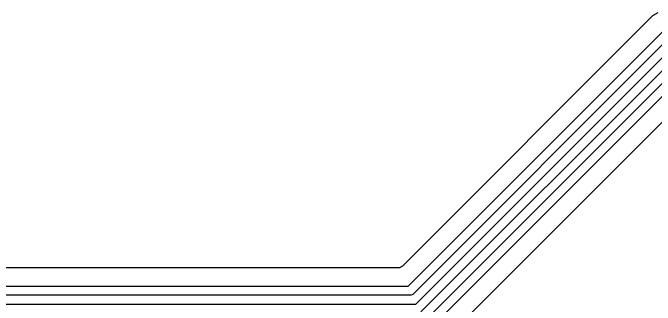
# Model space of a CAD drawing. Extents: x 0.71 to 7.56, y -5.16 to -0.79.
# Drawn here: x 2.449 to 3.006, y -4.046 to -3.793 of the extents above; entities that cross this region are included whole.
import ezdxf

# ---------------------------------------------------------------- set-up
doc = ezdxf.new("R2010")
doc.units = 0
doc.header["$MEASUREMENT"] = 0
doc.layers.add('BLACK', color=7, linetype='CONTINUOUS')

msp = doc.modelspace()

# ---------------------------------------------------------------- linework, layer by layer
at = {"layer": 'BLACK', "linetype": 'CONTINUOUS'}
for p, q in [((3.00814, -3.79266), (3.00365, -3.79526)), ((3.00365, -3.79526), (2.78658, -4.01233)), ((3.00365, -3.79526), (3.00365, -3.79526)), ((2.79168, -4.02953), (3.01296, -3.80824)), ((3.01738, -3.81496), (2.79609, -4.03625)), ((2.7982, -4.04528), (3.01949, -3.82399)), ((3.0239, -3.83071), (2.80261, -4.052)), ((2.80472, -4.06102), (3.02601, -3.83974)), ((3.03042, -3.84646), (2.80914, -4.06774)), ((2.81845, -4.08073), (3.03553, -3.86365)), ((2.78312, -4.01376), (2.01012, -4.01376)), ((2.78416, -4.01365), (2.78312, -4.01376)), ((2.78658, -4.01233), (2.78416, -4.01365)), ((1.99589, -4.02953), (2.79168, -4.02953)), ((2.79331, -4.0374), (1.99606, -4.0374)), ((2.79408, -4.03733), (2.79331, -4.0374)), ((2.79549, -4.03674), (2.79408, -4.03733)), ((2.79609, -4.03625), (2.79549, -4.03674)), ((2.16106, -4.04528), (2.7982, -4.04528))]:
    msp.add_line(p, q, dxfattribs=at)

doc.saveas('drawing.dxf')
